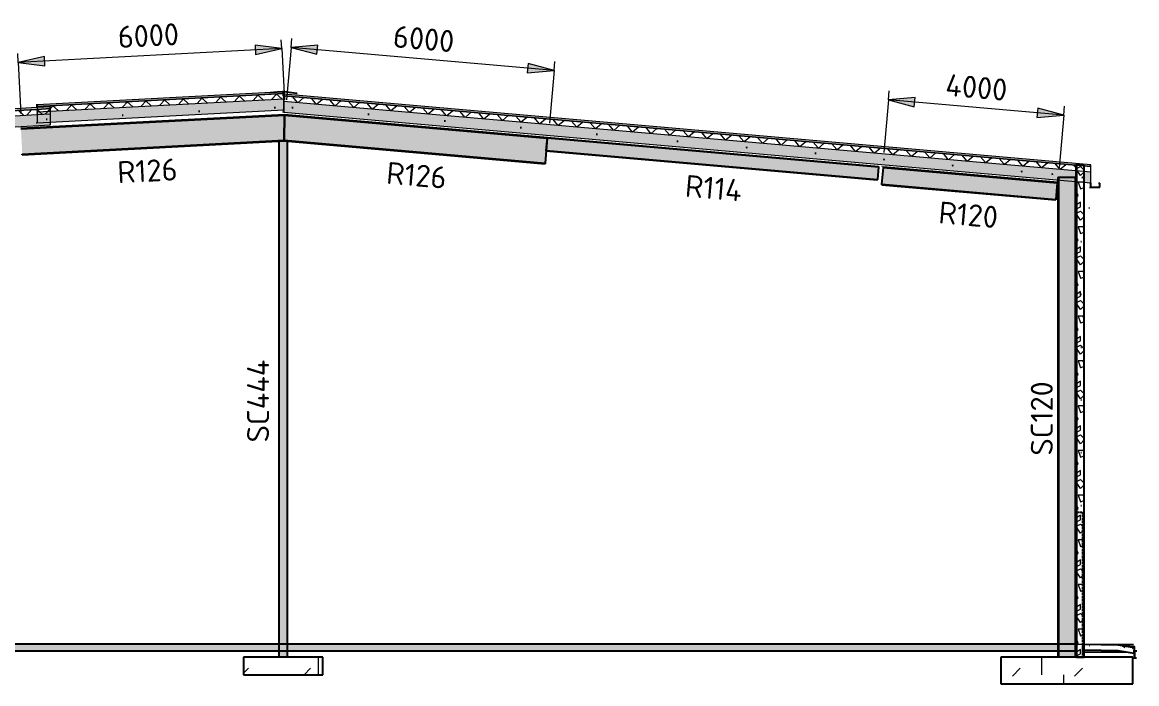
# Model space of a CAD drawing. Header units: millimetres. Extents: x 632 to 645312, y -3890 to 22200.
# Drawn here: x 462483 to 487819, y 4300 to 19330 of the extents above; entities that cross this region are included whole.
import ezdxf

# ---------------------------------------------------------------- set-up
doc = ezdxf.new("R2010")
doc.units = ezdxf.units.MM
for name, pattern in [('Dash', [7, 5, -2]), ('Hidden', [4, 3, -1]), ('Hidden Double', [7, 5, -2]), ('Hidden Half', [3, 2, -1])]:
    doc.linetypes.add(name, pattern=pattern)
for name, color, linetype, lineweight in [('A-010-D_DIM', 211, 'Continuous', 13), ('A-010-D_DIM-200', 211, 'Continuous', 13), ('A-010-M_LINE', 90, 'Continuous', 13), ('A-200-H_WALL', 111, 'Continuous', 13), ('A-200-M_WALL_EXT', 113, 'Continuous', 13), ('A-200-M_WALL_PAT', 111, 'Continuous', 13), ('A-200-MH_WALL', 110, 'Hidden', 13), ('A-230-H-FLOOR', 190, 'Continuous', 13), ('A-230-M_FLOOR', 192, 'Continuous', 13), ('A-230-MH_FLOOR', 190, 'Hidden Double', 13), ('A-270-M_ROOF', 132, 'Continuous', 13), ('S-160-M_FOUND', 171, 'Continuous', 13), ('S-160-MH_FOUND', 171, 'Hidden Half', 13), ('S-280-A_COLUMN', 171, 'Continuous', 18), ('S-280-A_STRUCT_FRAME', 2, 'Continuous', 18), ('S-280-M_COLUMN', 52, 'Continuous', 13), ('S-280-M_STRUCT_FRAME', 12, 'Continuous', 13), ('S-280-MH_COLUMN', 52, 'Hidden Half', 13), ('Z-230-A_LEVEL', 51, 'Continuous', 13)]:
    doc.layers.add(name, color=color, linetype=linetype, lineweight=lineweight)
doc.styles.add('ISOCPEUR_2', font='isocpeur.ttf', dxfattribs={"height": 500})
doc.dimstyles.new('2_5___Arrow___Transparent', dxfattribs={"dimscale": 304.8, "dimtxt": 497.990588, "dimasz": 1.968504, "dimexe": 0.656168, "dimexo": 1.049869, "dimgap": 0.164042, "dimtad": 1, "dimdec": 0, "dimzin": 0, "dimdsep": 46, "dimtxsty": 'ISOCPEUR_2', "dimsah": 1, "dimcen": 0.09, "dimadec": 0, "dimazin": 0, "dimtfac": 1, "dimtdec": 4, "dimtix": 1, "dimtmove": 0, "dimatfit": 3, "dimfxl": 1, "dimtvp": 1, "dimtolj": 1, "dimtzin": 0, "dimlwd": 18, "dimlwe": 18, "dimarcsym": 2})
pattern_1 = [(45, (462663.6, 0), (-1414.214, 0), [750, -3000]), (45, (463663.6, 1000), (-1414.214, 0), [750, -3000]), (45, (464663.6, -300), (-1414.214, 0), [250, -2000]), (90, (464663.6, 500), (-500, 500), [500, -2000]), (315, (464663.6, 1000), (0, 2828.43), [500, -3000]), (0, (463663.6, 1000), (2000, 2000), [300, -1000]), (0, (461163.6, 2000), (2000, 2000), [300, -2000])]
pattern_2 = [(50, (462663.6, 0), (728.737, -63.756), [76.2, -838.2]), (355, (462663.6, 0), (-140.972, 764.228), [60.96, -670.56]), (100.451, (462724.35, -5.3), (587.77, 700.467), [64.76, -712.36]), (46.184, (462663.6, 203.2), (1084.316, -168.17), [114.3, -1257.3]), (96.636, (462754, 189.2), (949.61, 989.71), [97.14, -1068.54]), (351.184, (462663.6, 203.2), (949.62, 989.7), [91.44, -1005.84]), (21, (462765.2, 152.4), (606.458, -409.06), [76.2, -838.2]), (326, (462765.2, 152.4), (247.208, 736.753), [60.96, -670.56]), (71.451, (462815.76, 118.3), (853.668, 327.685), [64.76, -712.36]), (37.5, (462663.62, 0), (12.3547, 338.22), [6.706, -655.726, 6.706, -674.014, -673.1]), (37.5, (462663.62, 0), (12.3547, 338.22), [-1343.152, 6.706, -666.394]), (7.5, (462663.62, 0), (267.279, 400.722), [6.706, -381.406, 6.706, -640.486, -256.54]), (7.5, (462663.62, 0), (267.279, 400.722), [-1035.304, 6.706, -249.834]), (327.5, (462437.05, 0), (542.3633, -22.9153), [6.706, -247.294, 6.706, -785.774, -1051.56]), (327.5, (462437.05, 0), (542.3633, -22.9153), [-1046.48, 6.706, -1044.854]), (317.5, (462335.45, 0), (592.517, 101.707), [6.706, -323.494, 6.706, -519.582, -746.76]), (317.5, (462335.45, 0), (592.517, 101.707), [-856.488, 6.706, -740.054])]

# ---------------------------------------------------------------- blocks, each defined once
blk = doc.blocks.new('Ridge Capping - Ridge Capping-1882401-S6_501-SECTION B2')
at = {"layer": 'A-270-M_ROOF', "lineweight": 5, "transparency": 33554432}
for points in [[(4421675, 17734), (4421683, 17738), (4421654, 17738), (4421647, 17735)], [(4421654, 17738), (4421683, 17738), (4421671, 17739)], [(4422289, 17713), (4422281, 17717), (4421983, 17754), (4421683, 17738), (4421675, 17734), (4421983, 17751)], [(4422260, 17713), (4422289, 17713), (4421983, 17751), (4421971, 17748)]]:
    blk.add_hatch(color=253, dxfattribs=at).paths.add_polyline_path(points)
at = {"layer": 'A-270-M_ROOF', "color": 53, "lineweight": 5}
for p, q in [((4421654, 17738), (4421683, 17738)), ((4421675, 17734), (4421983, 17751)), ((4421680, 17736), (4421675, 17734)), ((4421683, 17738), (4421680, 17736)), ((4421834, 17746), (4421683, 17738)), ((4421983, 17754), (4421834, 17746)), ((4421964, 17754), (4421954, 17754)), ((4421954, 17751), (4421983, 17751)), ((4421983, 17754), (4421964, 17754)), ((4422281, 17717), (4421983, 17754)), ((4421983, 17751), (4422289, 17713)), ((4421648, 17734), (4421675, 17734)), ((4422253, 17717), (4422257, 17717)), ((4422257, 17717), (4422281, 17717)), ((4422260, 17713), (4422286, 17713)), ((4422289, 17713), (4422281, 17717)), ((4422286, 17713), (4422289, 17713))]:
    blk.add_line(p, q, dxfattribs=at)
blk = doc.blocks.new('25021-APA-ZZ-ZZ-M3-AR-000001_V3_rvt-6-S6_501-SECTION B2')
at = {"layer": 'A-270-M_ROOF', "transparency": 33554432}
for color, points in [(9, [(4416381, 17417), (4421983, 17711), (4421983, 17751), (4416381, 17457)]), (9, [(4440334, 16052), (4440334, 16092), (4421983, 17697), (4421983, 17657), (4439990, 16082), (4439990, 16099), (4440165, 16084), (4440180, 16080), (4440180, 16065)]), (9, [(4396272, 16298), (4416681, 17367), (4416681, 17407), (4396272, 16338)]), (253, [(4440334, 15579), (4440538, 15579), (4440536, 15581), (4440336, 15581), (4440334, 15681)])]:
    blk.add_hatch(color=color, dxfattribs=at).paths.add_polyline_path(points)
at = {"layer": 'A-270-M_ROOF', "lineweight": 5}
h = blk.add_hatch(dxfattribs=at)
h.set_pattern_fill('FP_34', angle=225, style=0, pattern_type=2)
h.set_pattern_definition([(47.999, (4416219.6, -2e-06), (-222.94, 200.743), []), (137.999, (4416219.6, -2e-06), (-200.743, -222.94), [])])
h.paths.add_polyline_path([(4416381, 17297), (4421983, 17590), (4421983, 17711), (4416381, 17417)])
at = {"layer": 'A-270-M_ROOF', "lineweight": 5, "transparency": 33554432}
for color, points in [(254, [(4416381, 17047), (4421983, 17340), (4421983, 17590), (4416381, 17297), (4416381, 17221)]), (9, [(4421954, 17657), (4421983, 17657), (4421983, 17697), (4421954, 17697), (4421954, 17659)]), (254, [(4421954, 17285), (4421983, 17285), (4421983, 17657), (4421954, 17657), (4421954, 17306)]), (254, [(4396272, 15927), (4396342, 15931), (4396332, 16142), (4398672, 16265), (4398684, 16054), (4416681, 16997), (4416681, 17247), (4396272, 16178)]), (9, [(4416352, 17417), (4416381, 17417), (4416381, 17457), (4416352, 17457), (4416352, 17419)]), (254, [(4416352, 17047), (4416381, 17047), (4416381, 17417), (4416352, 17417), (4416352, 17068)]), (253, [(4440305, 15579), (4440334, 15579), (4440334, 15681), (4440305, 15681), (4440305, 15584)]), (253, [(4440507, 15581), (4440536, 15581), (4440536, 15671), (4440507, 15671), (4440507, 15585)])]:
    blk.add_hatch(color=color, dxfattribs=at).paths.add_polyline_path(points)
h = blk.add_hatch(color=9, dxfattribs=at)
h.paths.add_polyline_path([(4440305, 16052), (4440334, 16052), (4440180, 16065), (4440180, 16063)])
h.paths.add_polyline_path([(4439990, 16079), (4439990, 16082), (4421983, 17657), (4421954, 17657), (4439988, 16080)])
at = {"layer": 'A-270-M_ROOF', "lineweight": 5}
h = blk.add_hatch(dxfattribs=at)
h.set_pattern_fill('FP_32', angle=-135, style=0, pattern_type=2)
h.set_pattern_definition([(40.002, (4416219.6, -4e-06), (-192.8443, 229.8066), []), (130.002, (4416219.6, -4e-06), (-229.8066, -192.8443), [])])
h.paths.add_polyline_path([(4440334, 15931), (4440334, 16052), (4440180, 16065), (4440180, 15945)])
h.paths.add_polyline_path([(4439990, 15962), (4439990, 16082), (4421983, 17657), (4421983, 17536), (4439571, 15998)])
at = {"layer": 'A-270-M_ROOF', "lineweight": 5, "transparency": 33554432}
h = blk.add_hatch(color=254, dxfattribs=at)
h.paths.add_polyline_path([(4440334, 15681), (4440334, 15931), (4440180, 15945), (4440180, 15694)])
h.paths.add_polyline_path([(4439583, 15746), (4439583, 15805), (4439990, 15805), (4439990, 15962), (4421983, 17536), (4421983, 17285), (4439571, 15747)])
at = {"layer": 'A-270-M_ROOF', "lineweight": 5}
h = blk.add_hatch(dxfattribs=at)
h.set_pattern_fill('FP_34', angle=225, style=0, pattern_type=2)
h.set_pattern_definition([(47.999, (4416219.6, -6e-06), (-222.94, 200.743), []), (137.999, (4416219.6, -6e-06), (-200.743, -222.94), [])])
h.paths.add_polyline_path([(4396272, 16178), (4416681, 17247), (4416681, 17367), (4396272, 16298)])
at = {"layer": 'A-270-M_ROOF', "lineweight": 5, "transparency": 33554432}
h = blk.add_hatch(color=254, dxfattribs=at)
h.paths.add_polyline_path([(4440334, 15681), (4440180, 15694), (4440180, 15691), (4440305, 15681)])
h.paths.add_polyline_path([(4439583, 15744), (4439583, 15746), (4421983, 17285), (4421954, 17285), (4439571, 15745)])
at = {"layer": 'A-270-M_ROOF', "color": 53, "lineweight": 5}
for p, q in [((4421983, 17751), (4416381, 17457)), ((4421983, 17751), (4421954, 17751)), ((4421983, 17711), (4421983, 17751)), ((4421983, 17711), (4416381, 17417)), ((4416381, 17417), (4421983, 17711)), ((4416381, 17297), (4421983, 17590)), ((4421983, 17711), (4421954, 17711)), ((4421954, 17711), (4421983, 17711)), ((4421954, 17697), (4421983, 17697)), ((4421983, 17340), (4421983, 17711)), ((4440334, 16092), (4421983, 17697)), ((4421983, 17697), (4421983, 17657)), ((4421983, 17657), (4421983, 17285)), ((4440334, 16052), (4421983, 17657)), ((4421983, 17657), (4440334, 16052)), ((4421983, 17536), (4440334, 15931)), ((4396272, 16178), (4416381, 17231)), ((4416381, 17351), (4398399, 16409)), ((4398399, 16409), (4416381, 17351)), ((4416381, 17391), (4399732, 16519)), ((4416381, 17457), (4416352, 17457)), ((4416381, 17417), (4416352, 17417)), ((4416352, 17417), (4416381, 17417)), ((4416381, 17457), (4416381, 17417)), ((4416381, 17417), (4416381, 17047)), ((4416681, 17407), (4416381, 17391)), ((4416681, 17367), (4416381, 17351)), ((4416381, 17351), (4416681, 17367)), ((4416381, 17047), (4421983, 17340)), ((4416381, 17231), (4416681, 17247)), ((4416681, 17407), (4416652, 17407)), ((4416681, 17367), (4416652, 17367)), ((4416652, 17367), (4416681, 17367)), ((4416681, 17367), (4416681, 17407)), ((4416681, 16997), (4416681, 17367)), ((4421954, 17340), (4421983, 17340)), ((4421983, 17285), (4421954, 17285)), ((4421983, 17285), (4440334, 15681)), ((4396272, 15927), (4416681, 16997)), ((4416352, 17047), (4416381, 17047)), ((4416652, 16997), (4416681, 16997)), ((4440334, 16092), (4440305, 16092)), ((4440334, 16052), (4440334, 16092)), ((4440334, 15681), (4440334, 16052)), ((4440305, 15681), (4440322, 15681)), ((4440305, 15681), (4440322, 15681)), ((4440305, 15579), (4440322, 15579)), ((4440307, 15681), (4440334, 15681)), ((4440307, 15581), (4440333, 15581)), ((4440322, 15681), (4440334, 15681)), ((4440322, 15681), (4440334, 15681)), ((4440322, 15579), (4440334, 15579)), ((4440336, 15681), (4440334, 15681)), ((4440334, 15681), (4440334, 15579)), ((4440334, 15579), (4440538, 15579)), ((4440336, 15581), (4440336, 15681)), ((4440536, 15581), (4440336, 15581)), ((4440507, 15671), (4440536, 15671)), ((4440507, 15581), (4440536, 15581)), ((4440536, 15671), (4440509, 15671)), ((4440509, 15579), (4440538, 15579)), ((4440538, 15671), (4440536, 15671)), ((4440536, 15671), (4440536, 15581)), ((4440538, 15579), (4440538, 15671))]:
    blk.add_line(p, q, dxfattribs=at)
blk.add_blockref('Ridge Capping - Ridge Capping-1882401-S6_501-SECTION B2', (0, 0), dxfattribs=at)
blk = doc.blocks.new('NRP_Framing-Steel-Purlin Z - P915 - EZ250-19-4044862-S6_501-SECTION B2')
at = {"layer": 'S-280-M_STRUCT_FRAME', "color": 92, "lineweight": 25}
blk.add_line((4438747, 15941), (4438777, 15944), dxfattribs=at)
blk = doc.blocks.new('NRP_Framing-Steel-Purlin Z - P916 - EZ250-24-4044863-S6_501-SECTION B2')
at = {"layer": 'S-280-M_STRUCT_FRAME', "color": 1, "lineweight": 25}
blk.add_line((4438747, 15941), (4438777, 15944), dxfattribs=at)
blk = doc.blocks.new('NRP_Framing-Steel-Purlin Z - P915 - EZ250-19-4105806-S6_501-SECTION B2')
at = {"layer": 'S-280-M_STRUCT_FRAME', "color": 92, "lineweight": 25}
blk.add_line((4439444, 15880), (4439475, 15883), dxfattribs=at)
blk = doc.blocks.new('NRP_Framing-Steel-Purlin Z - P916 - EZ250-24-4104541-S6_501-SECTION B2')
at = {"layer": 'S-280-M_STRUCT_FRAME', "color": 1, "lineweight": 25}
blk.add_line((4439445, 15880), (4439474, 15883), dxfattribs=at)
blk = doc.blocks.new('NRP_Framing-Steel-Purlin Z - P915 - EZ250-19-4044895-S6_501-SECTION B2')
at = {"layer": 'S-280-M_STRUCT_FRAME', "color": 92, "lineweight": 25}
blk.add_line((4437180, 16079), (4437209, 16081), dxfattribs=at)
blk = doc.blocks.new('NRP_Framing-Steel-Purlin Z - P916 - EZ250-24-4044943-S6_501-SECTION B2')
at = {"layer": 'S-280-M_STRUCT_FRAME', "color": 1, "lineweight": 25}
blk.add_line((4437180, 16079), (4437209, 16081), dxfattribs=at)
blk = doc.blocks.new('NRP_Framing-Steel-Purlin Z - P915 - EZ250-19-4044893-S6_501-SECTION B2')
at = {"layer": 'S-280-M_STRUCT_FRAME', "color": 92, "lineweight": 25}
blk.add_line((4435620, 16215), (4435649, 16218), dxfattribs=at)
blk = doc.blocks.new('NRP_Framing-Steel-Purlin Z - P916 - EZ250-24-4044941-S6_501-SECTION B2')
at = {"layer": 'S-280-M_STRUCT_FRAME', "color": 1, "lineweight": 25}
blk.add_line((4435620, 16215), (4435649, 16218), dxfattribs=at)
blk = doc.blocks.new('NRP_Framing-Steel-Purlin Z - P915 - EZ250-19-4044891-S6_501-SECTION B2')
at = {"layer": 'S-280-M_STRUCT_FRAME', "color": 92, "lineweight": 25}
blk.add_line((4434060, 16352), (4434089, 16354), dxfattribs=at)
blk = doc.blocks.new('NRP_Framing-Steel-Purlin Z - P916 - EZ250-24-4044940-S6_501-SECTION B2')
at = {"layer": 'S-280-M_STRUCT_FRAME', "color": 1, "lineweight": 25}
blk.add_line((4434060, 16352), (4434089, 16354), dxfattribs=at)
blk = doc.blocks.new('NRP_Framing-Steel-Purlin Z - P915 - EZ250-19-4044889-S6_501-SECTION B2')
at = {"layer": 'S-280-M_STRUCT_FRAME', "color": 92, "lineweight": 25}
blk.add_line((4432499, 16488), (4432529, 16491), dxfattribs=at)
blk = doc.blocks.new('NRP_Framing-Steel-Purlin Z - P916 - EZ250-24-4044939-S6_501-SECTION B2')
at = {"layer": 'S-280-M_STRUCT_FRAME', "color": 1, "lineweight": 25}
blk.add_line((4432499, 16488), (4432529, 16491), dxfattribs=at)
blk = doc.blocks.new('NRP_Framing-Steel-Purlin Z - P915 - EZ250-19-4044887-S6_501-SECTION B2')
at = {"layer": 'S-280-M_STRUCT_FRAME', "color": 92, "lineweight": 25}
blk.add_line((4430919, 16626), (4430949, 16629), dxfattribs=at)
blk = doc.blocks.new('NRP_Framing-Steel-Purlin Z - P916 - EZ250-24-4044938-S6_501-SECTION B2')
at = {"layer": 'S-280-M_STRUCT_FRAME', "color": 1, "lineweight": 25}
blk.add_line((4430919, 16626), (4430949, 16629), dxfattribs=at)
blk = doc.blocks.new('NRP_Framing-Steel-Purlin Z - P914 - EZ250-15-4051325-S6_501-SECTION B2')
at = {"layer": 'S-280-M_STRUCT_FRAME', "color": 150, "lineweight": 25}
blk.add_line((4429088, 16787), (4429117, 16789), dxfattribs=at)
blk = doc.blocks.new('NRP_Framing-Steel-Purlin Z - P916 - EZ250-24-4051348-S6_501-SECTION B2')
at = {"layer": 'S-280-M_STRUCT_FRAME', "color": 1, "lineweight": 25}
blk.add_line((4429088, 16787), (4429117, 16789), dxfattribs=at)
blk = doc.blocks.new('NRP_Framing-Steel-Purlin Z - P914 - EZ250-15-4051326-S6_501-SECTION B2')
at = {"layer": 'S-280-M_STRUCT_FRAME', "color": 150, "lineweight": 25}
blk.add_line((4427358, 16938), (4427387, 16940), dxfattribs=at)
blk = doc.blocks.new('NRP_Framing-Steel-Purlin Z - P916 - EZ250-24-4051337-S6_501-SECTION B2')
at = {"layer": 'S-280-M_STRUCT_FRAME', "color": 1, "lineweight": 25}
blk.add_line((4427358, 16938), (4427387, 16940), dxfattribs=at)
blk = doc.blocks.new('NRP_Framing-Steel-Purlin Z - P914 - EZ250-15-4051327-S6_501-SECTION B2')
at = {"layer": 'S-280-M_STRUCT_FRAME', "color": 150, "lineweight": 25}
blk.add_line((4425628, 17089), (4425658, 17092), dxfattribs=at)
blk = doc.blocks.new('NRP_Framing-Steel-Purlin Z - P916 - EZ250-24-4051338-S6_501-SECTION B2')
at = {"layer": 'S-280-M_STRUCT_FRAME', "color": 1, "lineweight": 25}
blk.add_line((4425628, 17089), (4425658, 17092), dxfattribs=at)
blk = doc.blocks.new('NRP_Framing-Steel-Purlin Z - P914 - EZ250-15-4051328-S6_501-SECTION B2')
at = {"layer": 'S-280-M_STRUCT_FRAME', "color": 150, "lineweight": 25}
blk.add_line((4423898, 17241), (4423928, 17243), dxfattribs=at)
blk = doc.blocks.new('NRP_Framing-Steel-Purlin Z - P916 - EZ250-24-4051339-S6_501-SECTION B2')
at = {"layer": 'S-280-M_STRUCT_FRAME', "color": 1, "lineweight": 25}
blk.add_line((4423898, 17241), (4423928, 17243), dxfattribs=at)
blk = doc.blocks.new('NRP_Framing-Steel-Purlin Z - P914 - EZ250-15-4045171-S6_501-SECTION B2')
at = {"layer": 'S-280-M_STRUCT_FRAME', "color": 150, "lineweight": 25}
blk.add_line((4422169, 17392), (4422198, 17394), dxfattribs=at)
blk = doc.blocks.new('NRP_Framing-Steel-Purlin Z - P916 - EZ250-24-4045172-S6_501-SECTION B2')
at = {"layer": 'S-280-M_STRUCT_FRAME', "color": 1, "lineweight": 25}
blk.add_line((4422169, 17392), (4422198, 17394), dxfattribs=at)
blk = doc.blocks.new('NRP_Framing-Steel-Purlin Z - P916 - EZ250-24-4062106-S6_501-SECTION B2')
at = {"layer": 'S-280-M_STRUCT_FRAME', "color": 1, "lineweight": 25}
blk.add_line((4416608, 17117), (4416579, 17118), dxfattribs=at)
blk = doc.blocks.new('NRP_Framing-Steel-Purlin Z - P914 - EZ250-15-4052184-S6_501-SECTION B2')
at = {"layer": 'S-280-M_STRUCT_FRAME', "color": 150, "lineweight": 25}
blk.add_line((4416608, 17117), (4416579, 17118), dxfattribs=at)
blk = doc.blocks.new('NRP_Framing-Steel-Purlin Z - P916 - EZ250-24-4062107-S6_501-SECTION B2')
at = {"layer": 'S-280-M_STRUCT_FRAME', "color": 1, "lineweight": 25}
blk.add_line((4418336, 17208), (4418307, 17208), dxfattribs=at)
blk = doc.blocks.new('NRP_Framing-Steel-Purlin Z - P914 - EZ250-15-4052185-S6_501-SECTION B2')
at = {"layer": 'S-280-M_STRUCT_FRAME', "color": 150, "lineweight": 25}
blk.add_line((4418336, 17208), (4418307, 17208), dxfattribs=at)
blk = doc.blocks.new('NRP_Framing-Steel-Purlin Z - P916 - EZ250-24-4062108-S6_501-SECTION B2')
at = {"layer": 'S-280-M_STRUCT_FRAME', "color": 1, "lineweight": 25}
blk.add_line((4420074, 17299), (4420046, 17299), dxfattribs=at)
blk = doc.blocks.new('NRP_Framing-Steel-Purlin Z - P914 - EZ250-15-4052186-S6_501-SECTION B2')
at = {"layer": 'S-280-M_STRUCT_FRAME', "color": 150, "lineweight": 25}
blk.add_line((4420074, 17299), (4420046, 17299), dxfattribs=at)
blk = doc.blocks.new('NRP_Framing-Steel-Purlin Z - P916 - EZ250-24-4052267-S6_501-SECTION B2')
at = {"layer": 'S-280-M_STRUCT_FRAME', "color": 1, "lineweight": 25}
blk.add_line((4421793, 17389), (4421764, 17389), dxfattribs=at)
blk = doc.blocks.new('NRP_Framing-Steel-Purlin Z - P914 - EZ250-15-4052187-S6_501-SECTION B2')
at = {"layer": 'S-280-M_STRUCT_FRAME', "color": 150, "lineweight": 25}
blk.add_line((4421793, 17389), (4421764, 17389), dxfattribs=at)
blk = doc.blocks.new('NRP_Framing-Steel-Purlin C - G946 - EC250-24-4105925-S6_501-SECTION B2')
at = {"layer": 'S-280-M_STRUCT_FRAME', "color": 1, "lineweight": 25}
blk.add_line((4440288, 15115), (4440302, 15115), dxfattribs=at)
blk.add_line((4440288, 15115), (4440302, 15115), dxfattribs=at)
blk = doc.blocks.new('NRP_Column-Steel-SHS - SC444 - 200x200x6_0SHS-3921946-S6_501-SECTION B2')
at = {"layer": 'S-280-MH_COLUMN', "lineweight": 25}
for p, q in [((4421875, 16627), (4421875, 5200)), ((4422063, 16627), (4422063, 5200)), ((4422063, 16627), (4422063, 16627)), ((4421875, 5200), (4421875, 5050)), ((4422063, 5200), (4422063, 5050)), ((4421875, 5050), (4421875, 4900)), ((4422063, 5050), (4422063, 4900))]:
    blk.add_line(p, q, dxfattribs=at)
blk = doc.blocks.new('NRP_Foundation-Pad Footing Fibre _v2_ - PF4 -1800 x 1800 x 400d-3893011-S6_501-SECTION B2')
at = {"layer": 'S-160-M_FOUND'}
h = blk.add_hatch(dxfattribs=at)
h.set_pattern_fill('FP_36', color=256, style=0, pattern_type=2)
h.set_pattern_definition([(45, (4416219.6, 0), (-1414.21, 0), [750, -3000]), (45, (4417219.6, 1000), (-1414.21, 0), [750, -3000]), (45, (4418219.6, -300), (-1414.21, 0), [250, -2000]), (90, (4418219.6, 500), (-500, 500), [500, -2000]), (315, (4418219.6, 1000), (0, 2828.4), [500, -3000]), (0, (4417219.6, 1000), (2000, 2000), [300, -1000]), (0, (4414719.6, 2000), (2000, 2000), [300, -2000])])
h.paths.add_polyline_path([(4422869, 4900), (4421069, 4900), (4421069, 4500), (4422869, 4500)])
at = {"layer": 'S-160-M_FOUND', "lineweight": 25}
for p, q in [((4422869, 4900), (4421069, 4900)), ((4421069, 4900), (4421069, 4500)), ((4422869, 4500), (4422869, 4900)), ((4421069, 4500), (4422869, 4500))]:
    blk.add_line(p, q, dxfattribs=at)
blk = doc.blocks.new('NRP_Framing-Steel-Purlin C - P946 - EC250-24-4033922-S6_501-SECTION B2')
at = {"layer": 'S-280-M_STRUCT_FRAME', "color": 1, "linetype": 'Dash', "lineweight": 25}
blk.add_line((4440124, 15805), (4440153, 15808), dxfattribs=at)
blk.add_line((4440124, 15805), (4440153, 15808), dxfattribs=at)
blk = doc.blocks.new('NRP_Framing-Steel-Purlin Z - G915 - EZ250-19-4106396-S6_501-SECTION B2')
at = {"layer": 'S-280-M_STRUCT_FRAME', "color": 92, "linetype": 'Dash', "lineweight": 25}
blk.add_line((4440106.38572, 8350), (4440120.760056, 8350), dxfattribs=at)
blk = doc.blocks.new('DIMBLOCK21-S6_501-SECTION B2')
at = {"layer": 'A-010-D_DIM-200', "lineweight": 18}
for points in [[(482174, 17570), (482763, 17412), (482781, 17623)], [(486159, 17221), (485571, 17379), (485552, 17168)]]:
    blk.add_hatch(color=256, dxfattribs=at).paths.add_polyline_path(points)
for p, q in [((482174, 17570), (482192, 17769)), ((482174, 17570), (482070, 16373)), ((482781, 17623), (482174, 17570)), ((486159, 17221), (482174, 17570)), ((482174, 17570), (482763, 17412)), ((482763, 17412), (482781, 17623)), ((485571, 17379), (485552, 17168)), ((486159, 17221), (485571, 17379)), ((486159, 17221), (486177, 17420)), ((485552, 17168), (486159, 17221)), ((486159, 17221), (486055, 16025))]:
    blk.add_line(p, q, dxfattribs=at)
at = {"layer": 'A-010-D_DIM-200', "color": 0, "lineweight": 18, "insert": (483498, 18160), "char_height": 500, "width": 1758.29, "attachment_point": 1, "rotation": 355, "line_spacing_factor": 1.149209, "style": 'ISOCPEUR_2'}
blk.add_mtext('4000', dxfattribs=at)
blk = doc.blocks.new('DIMBLOCK23-S6_501-SECTION B2')
at = {"layer": 'A-010-D_DIM-200', "lineweight": 18}
for points in [[(468595, 18760), (469183, 18603), (469202, 18813)], [(474572, 18237), (473983, 18395), (473965, 18184)]]:
    blk.add_hatch(color=256, dxfattribs=at).paths.add_polyline_path(points)
for p, q in [((468595, 18760), (468490, 17564)), ((468595, 18760), (468612, 18960)), ((469202, 18813), (468595, 18760)), ((474572, 18237), (468595, 18760)), ((468595, 18760), (469183, 18603)), ((469183, 18603), (469202, 18813)), ((473983, 18395), (473965, 18184)), ((474572, 18237), (473983, 18395)), ((474572, 18237), (474589, 18437)), ((473965, 18184), (474572, 18237)), ((474572, 18237), (474467, 17041))]:
    blk.add_line(p, q, dxfattribs=at)
at = {"layer": 'A-010-D_DIM-200', "color": 0, "lineweight": 18, "insert": (470939, 19261), "char_height": 500, "width": 1700.83, "attachment_point": 1, "rotation": 355, "line_spacing_factor": 1.149209, "style": 'ISOCPEUR_2'}
blk.add_mtext('6000', dxfattribs=at)
blk = doc.blocks.new('DIMBLOCK24-S6_501-SECTION B2')
at = {"layer": 'A-010-D_DIM-200', "lineweight": 18}
for points in [[(468383, 18732), (467778, 18807), (467789, 18595)], [(462391, 18418), (462996, 18344), (462985, 18555)]]:
    blk.add_hatch(color=256, dxfattribs=at).paths.add_polyline_path(points)
for p, q in [((468383, 18732), (467778, 18807)), ((467778, 18807), (467789, 18595)), ((468383, 18732), (468372, 18932)), ((462391, 18418), (462381, 18618)), ((468383, 18732), (462391, 18418)), ((462985, 18555), (462391, 18418)), ((462996, 18344), (462985, 18555)), ((467789, 18595), (468383, 18732)), ((468383, 18732), (468444, 17565)), ((462391, 18418), (462996, 18344)), ((462391, 18418), (462452, 17251))]:
    blk.add_line(p, q, dxfattribs=at)
at = {"layer": 'A-010-D_DIM-200', "color": 0, "lineweight": 18, "insert": (464642, 19241), "char_height": 500, "width": 1700.83, "attachment_point": 1, "rotation": 2.9987, "line_spacing_factor": 1.149209, "style": 'ISOCPEUR_2'}
blk.add_mtext('6000', dxfattribs=at)

msp = doc.modelspace()

# ---------------------------------------------------------------- hatches: boundary and pattern name
at = {"layer": 'A-200-H_WALL', "lineweight": 5}
h = msp.add_hatch(color=256, dxfattribs=at)
h.paths.add_polyline_path([(486433.9, 4900), (486448.9, 4900), (486448.2, 5050), (486433.9, 5050), (486433.9, 5046.6)])
h.paths.add_polyline_path([(486447.5, 5200), (486448.9, 5200), (486448.9, 16094.9), (486433.9, 16098.8), (486433.9, 5200)])
at = {"layer": 'A-200-M_WALL_EXT', "lineweight": 5}
msp.add_hatch(color=256, dxfattribs=at).paths.add_polyline_path([(486433.9, 16098.8), (486448.9, 16094.9), (486623.9, 16079.6), (486608.8, 16083.5)])
at = {"layer": 'A-200-M_WALL_PAT'}
h = msp.add_hatch(dxfattribs=at)
h.set_pattern_fill('FP_35', color=250, angle=116.56505, style=0, pattern_type=2)
h.set_pattern_definition([(296.565, (462917.6, 152.4), (5e-05, 1016), [113.592, -2158.253]), (33.69, (462968.4, 50.8), (7e-05, 1016), [183.16, -3480.08]), (33.69, (463984.4, 50.8), (7e-05, 1016), [183.16, -3480.08]), (33.69, (465000.4, 50.8), (7e-05, 1016), [183.16, -3480.08]), (116.565, (463120.8, 152.4), (5e-05, 1016), [113.592, -2158.253]), (213.69, (463070, 254), (7e-05, 1016), [183.16, -3480.08]), (213.69, (464086, 254), (7e-05, 1016), [183.16, -3480.08]), (213.69, (465102, 254), (7e-05, 1016), [183.16, -3480.08]), (26.565, (463324, 152.4), (5e-05, 1016), [227.185, -2044.66]), (26.565, (464340, 152.4), (5e-05, 1016), [227.185, -2044.66]), (270, (463527.2, 254), (1016, 0.0009), [101.6, -914.4]), (225, (463527.2, 152.4), (-0.002, 1016), [143.684, -1293.157]), (135, (463425.6, 50.8), (-0.0009, 1016), [143.684, -1293.157]), (288.435, (463120.82, 457.2), (-0.002, 1015.9997), [160.644, -3052.23]), (18.435, (463171.6, 304.8), (-0.002, 1016), [160.64, -3052.23]), (18.435, (464187.6, 304.8), (-0.002, 1016), [160.64, -3052.23]), (18.435, (465203.6, 304.8), (-0.002, 1016), [160.64, -3052.23]), (135, (463324, 355.6), (-0.0009, 1016), [143.684, -1293.157]), (180, (463222.4, 457.2), (0.0009, -1016), [101.6, -914.4]), (251.565, (462866.82, 711.2), (0.0004, 1015.9997), [160.644, -3052.23]), (315, (462816, 558.8), (-0.0009, 1016), [143.684, -1293.157]), (71.565, (462917.62, 457.2), (0.0004, 1015.9997), [160.644, -3052.23]), (135, (462968.4, 609.6), (-0.0009, 1016), [143.684, -1293.157]), (225, (463273.2, 711.2), (-0.002, 1016), [143.684, -1293.157]), (123.69, (463171.6, 609.6), (7e-05, 1016), [183.16, -3480.08]), (123.69, (464187.6, 609.6), (7e-05, 1016), [183.16, -3480.08]), (26.565, (463070, 762), (5e-05, 1016), [113.59, -2158.25]), (26.565, (464086, 762), (5e-05, 1016), [113.59, -2158.25]), (315, (463171.6, 812.8), (-0.0009, 1016), [143.684, -1293.157]), (213.69, (463628.8, 965.2), (7e-05, 1016), [183.16, -3480.08]), (213.69, (464644.8, 965.2), (7e-05, 1016), [183.16, -3480.08]), (213.69, (465660.8, 965.2), (7e-05, 1016), [183.16, -3480.08]), (296.565, (463476.4, 863.6), (5e-05, 1016), [113.592, -2158.253]), (45, (463527.2, 762), (-0.0009, 1016), [143.684, -1293.157]), (90, (463628.8, 863.6), (-1016, -0.0009), [101.6, -914.4]), (213.69, (463171.6, 1016), (7e-05, 1016), [183.16, -3480.08]), (213.69, (464187.6, 1016), (7e-05, 1016), [183.16, -3480.08]), (213.69, (465203.6, 1016), (7e-05, 1016), [183.16, -3480.08]), (315, (463019.2, 914.4), (-0.0009, 1016), [71.842, -1365]), (26.565, (463070, 863.6), (5e-05, 1016), [113.59, -2158.25]), (26.565, (464086, 863.6), (5e-05, 1016), [113.59, -2158.25]), (90, (463171.6, 914.4), (-1016, -0.0009), [101.6, -914.4]), (333.435, (462765.2, 965.2), (-0.002, 1016), [113.59, -2158.25]), (333.435, (463781.2, 965.2), (-0.002, 1016), [113.59, -2158.25]), (243.435, (462866.8, 914.4), (-0.002, 1016), [113.592, -2158.253]), (161.565, (462816, 812.8), (0.0004, 1016), [160.64, -3052.23]), (161.565, (463832, 812.8), (0.0004, 1016), [160.64, -3052.23]), (161.565, (464848, 812.8), (0.0004, 1016), [160.64, -3052.23]), (45, (462663.6, 863.6), (-0.0009, 1016), [143.684, -1293.157]), (26.565, (462714.4, -5e-05), (5e-05, 1016), [113.59, -2158.25]), (26.565, (463730.4, -0.0001), (5e-05, 1016), [113.59, -2158.25]), (116.565, (462816, 50.8), (5e-05, 1016), [113.592, -2158.253]), (206.565, (462765.2, 152.4), (5e-05, 1016), [113.59, -2158.25]), (206.565, (463781.2, 152.4), (5e-05, 1016), [113.59, -2158.25]), (296.565, (462663.6, 101.6), (5e-05, 1016), [113.592, -2158.253]), (14.036, (463425.6, 457.2), (0.003, 1016), [209.45, -3979.62]), (14.036, (464441.6, 457.2), (0.003, 1016), [209.45, -3979.62]), (14.036, (465457.6, 457.2), (0.003, 1016), [209.45, -3979.62]), (14.036, (466473.6, 457.2), (0.003, 1016), [209.45, -3979.62]), (135, (463628.8, 508), (-0.0009, 1016), [143.684, -1293.157]), (198.435, (463527.2, 609.6), (-0.002, 1016), [160.64, -3052.23]), (198.435, (464543.2, 609.6), (-0.002, 1016), [160.64, -3052.23]), (198.435, (465559.2, 609.6), (-0.002, 1016), [160.64, -3052.23]), (296.565, (463374.8, 558.8), (5e-05, 1016), [113.592, -2158.253]), (333.435, (462714.4, 304.8), (-0.002, 1016), [113.59, -2158.25]), (333.435, (463730.4, 304.8), (-0.002, 1016), [113.59, -2158.25]), (45, (462816, 254), (-0.0009, 1016), [71.842, -1365]), (116.565, (462866.8, 304.8), (5e-05, 1016), [113.592, -2158.253]), (225, (462816, 406.4), (-0.002, 1016), [143.684, -1293.157])])
h.paths.add_polyline_path([(486448.9, 4900), (486623.9, 4900), (486623.9, 16079.6), (486448.9, 16094.9), (486448.9, 5046.6)])
at = {"layer": 'A-230-H-FLOOR'}
h = msp.add_hatch(dxfattribs=at)
h.set_pattern_fill('FP_36', color=256, style=0, pattern_type=2)
h.set_pattern_definition(pattern_1)
h.paths.add_polyline_path([(485579.9, 5050), (486448.9, 5050), (486448.9, 5200), (419986.1, 5200), (419986.1, 5050), (483340.6, 5050)])
h = msp.add_hatch(dxfattribs=at)
h.set_pattern_fill('FP_37', color=256, style=0, pattern_type=2)
h.set_pattern_definition(pattern_2)
h.paths.add_polyline_path([(487762.1, 4996), (487762.6, 5028.4), (487770.8, 5020), (487770.8, 5140), (487762.6, 5148.4), (487762.1, 5116), (487400.3, 5176.3), (486623.9, 5187.5), (486623.9, 5067.5), (487400.3, 5056.3), (487618.1, 5020)])
at = {"layer": 'A-230-H-FLOOR', "lineweight": 5}
for points in [[(486623.9, 5020.1), (487566, 5028.7), (487400.3, 5056.3), (486623.9, 5067.5), (486623.9, 5046.6)], [(487762.1, 5116), (487755.1, 5149), (487400.3, 5176.3), (487755.1, 5117.2)], [(487762.1, 5116), (487762.1, 5148.7), (487755.2, 5148.4), (487757, 5140)], [(487762.3, 5020), (487770.8, 5020), (487762.3, 5028.4), (487762.3, 5022)], [(487819.2, 4889.2), (487819.2, 4889.5), (487770.8, 4889.7)]]:
    msp.add_hatch(color=256, dxfattribs=at).paths.add_polyline_path(points)
at = {"layer": 'A-230-H-FLOOR'}
h = msp.add_hatch(dxfattribs=at)
h.set_pattern_fill('FP_37', color=256, style=0, pattern_type=2)
h.set_pattern_definition(pattern_2)
h.paths.add_polyline_path([(487819.2, 4889.5), (487819.2, 5039.5), (487770.8, 5040), (487770.8, 4890)])
at = {"layer": 'A-230-M_FLOOR', "lineweight": 5}
msp.add_hatch(color=256, dxfattribs=at).paths.add_polyline_path([(487741.2, 4890), (487770.8, 4890), (487770.8, 5020), (487762.3, 5020), (487762.1, 4996), (487741.2, 4999.5), (487741.2, 4967.7)])
at = {"layer": 'S-160-M_FOUND'}
h = msp.add_hatch(dxfattribs=at)
h.set_pattern_fill('FP_36', color=256, style=0, pattern_type=2)
h.set_pattern_definition(pattern_1)
h.paths.add_polyline_path([(485579.9, 4300), (487730.7, 4300), (487730.7, 4900), (484730.7, 4900), (484730.7, 4300)])
at = {"layer": 'S-280-M_COLUMN', "lineweight": 5}
h = msp.add_hatch(color=256, dxfattribs=at)
h.paths.add_polyline_path([(468317.4, 4900), (468327.7, 4900), (468327.7, 5050), (468312.7, 5050), (468314.7, 4900)])
h.paths.add_polyline_path([(468317.3, 5200), (468327.7, 5200), (468327.7, 16627), (468312.7, 16626.6), (468314.7, 5200)])
h = msp.add_hatch(color=256, dxfattribs=at)
h.paths.add_polyline_path([(468497.7, 4900), (468497.7, 5050), (468327.7, 5050), (468327.7, 4900)])
h.paths.add_polyline_path([(468327.7, 5200), (468497.7, 5200), (468497.7, 16627), (468327.7, 16627), (468327.7, 6897.3)])
h = msp.add_hatch(color=256, dxfattribs=at)
h.paths.add_polyline_path([(468511.6, 4900), (468512.7, 4900), (468510.7, 5050), (468497.7, 5050), (468497.7, 4900), (468511.5, 4900)])
h.paths.add_polyline_path([(468511.5, 5200), (468512.7, 5200), (468510.7, 16626.2), (468497.7, 16627), (468498, 5200), (468510.7, 5200)])
h = msp.add_hatch(color=256, dxfattribs=at)
h.paths.add_polyline_path([(486040.3, 4900), (486040.3, 5050), (486027.5, 5050), (486027.5, 4900)])
h.paths.add_polyline_path([(486040.3, 5200), (486040.3, 15805.2), (486027.5, 15805.2), (486027.5, 5200)])
h = msp.add_hatch(color=256, dxfattribs=at)
h.paths.add_polyline_path([(486046, 4900), (486051.7, 4900), (486051.6, 5050), (486040.3, 5050), (486041.9, 4900)])
h.paths.add_polyline_path([(486040.3, 5200), (486051.7, 5200), (486051.7, 15805.2), (486040.3, 15805.2), (486040.3, 6897.3)])
h = msp.add_hatch(color=256, dxfattribs=at)
h.paths.add_polyline_path([(486409.7, 4900), (486409.7, 5050), (486051.7, 5050), (486051.7, 4900)])
h.paths.add_polyline_path([(486409.7, 5200), (486409.7, 15805.2), (486051.7, 15805.2), (486051.7, 5200)])
h = msp.add_hatch(color=256, dxfattribs=at)
h.paths.add_polyline_path([(486415.4, 4900), (486421.1, 4900), (486419.5, 5050), (486409.7, 5050), (486409.7, 4900)])
h.paths.add_polyline_path([(486419.6, 5200), (486421.1, 5200), (486419.6, 15805.2), (486409.7, 15805.2), (486409.7, 5200), (486419.5, 5200)])
h = msp.add_hatch(color=256, dxfattribs=at)
h.paths.add_polyline_path([(486433.9, 4900), (486433.9, 5050), (486421.1, 5050), (486421.1, 4900)])
h.paths.add_polyline_path([(486433.9, 5200), (486433.9, 15805.2), (486421.1, 15805.2), (486421.1, 5200)])
at = {"layer": 'S-280-M_STRUCT_FRAME', "lineweight": 5}
for points in [[(462453.4, 16907.6), (468444.3, 17221.5), (468444.6, 17236.3), (462452.7, 16922.4)], [(474419.8, 16697.8), (474421.1, 16712.6), (468444.6, 17236.3), (468444.3, 17221.5), (469904.9, 17093.5)], [(462483.4, 16336), (468434.3, 16647.8), (468444.3, 17221.5), (462453.4, 16907.6), (462473.5, 16524.8)], [(474369.8, 16127.6), (474419.8, 16697.8), (468444.3, 17221.5), (468434.3, 16647.8), (469904.9, 16518.9)], [(462484.2, 16321.2), (468434, 16632.9), (468434.3, 16647.8), (462483.4, 16336)], [(474368.5, 16112.9), (474369.8, 16127.6), (468434.3, 16647.8), (468434, 16632.9), (469904.9, 16504)], [(481923.1, 15760.2), (481947.9, 16042.7), (474420.7, 16702.3), (474396, 16419.8), (478862, 16028.4)], [(481947.9, 16042.7), (481948.8, 16052.9), (474421.6, 16712.5), (474421.1, 16702.3), (478862, 16313.1)], [(481922.3, 15750), (481923.1, 15760.2), (474396, 16419.8), (474395.1, 16409.7), (478862, 16018.2)], [(485980.5, 15304.4), (486013.7, 15683.8), (482060.9, 16030.2), (482027.6, 15650.8), (482060.9, 15647.9)], [(486013.7, 15683.8), (486014.8, 15696.5), (482062, 16042.9), (482060.9, 16030.2)], [(485979.3, 15291.7), (485980.5, 15304.4), (482027.6, 15650.8), (482026.5, 15638.1)]]:
    msp.add_hatch(color=256, dxfattribs=at).paths.add_polyline_path(points)

# ---------------------------------------------------------------- linework, layer by layer
at = {"layer": 'A-010-M_LINE', "lineweight": 25}
for p, q in [((468461.3, 17235.3), (468460.8, 17245.2)), ((468461.3, 17235.3), (468462.2, 17245.3)), ((474438.5, 16712.4), (474439.3, 16722.3)), ((482041, 16044.6), (482041.9, 16054.6)), ((486025.8, 15696), (486026.7, 15706))]:
    msp.add_line(p, q, dxfattribs=at)
at = {"layer": 'A-200-M_WALL_EXT', "lineweight": 25}
for p, q in [((486433.9, 16098.8), (486608.8, 16083.5)), ((486448.9, 16094.9), (486433.9, 16098.8)), ((486433.9, 16098.8), (486433.9, 15805.2)), ((486623.9, 16079.6), (486448.9, 16094.9)), ((486448.9, 16094.9), (486448.9, 4900)), ((486608.8, 16083.5), (486623.9, 16079.6)), ((486623.9, 4900), (486623.9, 16079.6)), ((486448.9, 4900), (486623.9, 4900))]:
    msp.add_line(p, q, dxfattribs=at)
at = {"layer": 'A-200-MH_WALL', "lineweight": 25}
for p, q in [((486419, 8200), (486583.9, 8200)), ((486583.9, 8200), (486583.9, 4900))]:
    msp.add_line(p, q, dxfattribs=at)
at = {"layer": 'A-230-M_FLOOR', "lineweight": 25}
for p, q in [((486448.9, 5200), (419986.1, 5200)), ((487400.3, 5176.3), (486623.9, 5187.5)), ((486623.9, 5067.5), (487400.3, 5056.3)), ((487762.1, 5116), (487400.3, 5176.3)), ((487755.1, 5149), (487400.3, 5176.3)), ((487762.1, 5116), (487755.1, 5149)), ((487755.1, 5149), (487762.3, 5148.7)), ((487762.3, 5148.7), (487762.1, 5116)), ((487762.6, 5148.4), (487762.3, 5148.7)), ((487770.8, 5140), (487762.6, 5148.4)), ((487770.8, 5020), (487770.8, 5140)), ((419986.1, 5050), (486448.9, 5050)), ((486623.9, 5020.1), (487572.6, 5027.5)), ((487400.3, 5056.3), (487762.1, 4996)), ((487762.1, 4996), (487762.3, 5028.7)), ((487770.8, 5020), (487762.3, 5020)), ((487765.2, 5025.8), (487770.8, 5020)), ((487819.2, 5039.5), (487770.8, 5040)), ((487770.8, 5040), (487770.8, 4890))]:
    msp.add_line(p, q, dxfattribs=at)
at = {"layer": 'A-230-MH_FLOOR', "lineweight": 25}
for p, q in [((486608.8, 5140), (486569.1, 5140)), ((486583.9, 5140), (486583.9, 5020)), ((486623.9, 5187.5), (486608.8, 5140)), ((486608.8, 5140), (486608.8, 5020)), ((486608.8, 5020), (486623.9, 5067.5)), ((487762.6, 5148.4), (487762.3, 5148.7)), ((486569.1, 5020), (486626.5, 5020)), ((486612.6, 5020), (486623.9, 5020.1)), ((487770.8, 5040), (487741.2, 5040)), ((487741.2, 4890), (487770.8, 4890)), ((487762.6, 5028.4), (487765.1, 5025.8)), ((487770.8, 4890), (487819.2, 4889.5))]:
    msp.add_line(p, q, dxfattribs=at)
at = {"layer": 'S-160-M_FOUND', "lineweight": 25}
for p, q in [((487730.7, 4900), (484730.7, 4900)), ((484730.7, 4900), (484730.7, 4300)), ((487730.7, 4300), (487730.7, 4900)), ((484730.7, 4300), (487730.7, 4300))]:
    msp.add_line(p, q, dxfattribs=at)
at = {"layer": 'S-280-M_COLUMN', "lineweight": 25}
for p, q in [((468312.7, 16626.6), (468312.7, 5200)), ((468321.4, 16627), (468327.7, 16627)), ((468497.7, 16627), (468327.7, 16627)), ((468497.7, 16627), (468501.4, 16627)), ((468512.7, 5200), (468512.7, 16626)), ((486027.5, 15805.2), (486027.5, 5200)), ((486040.3, 15805.2), (486027.5, 15805.2)), ((486040.3, 15805.2), (486040.3, 5200)), ((486051.7, 15805.2), (486040.3, 15805.2)), ((486409.7, 15805.2), (486051.7, 15805.2)), ((486421.1, 15805.2), (486409.7, 15805.2)), ((486421.1, 15805.2), (486421.1, 5200)), ((486433.9, 15805.2), (486421.1, 15805.2)), ((486433.9, 15805.2), (486433.9, 5200)), ((468312.7, 5050), (468312.7, 4900)), ((468512.7, 4900), (468512.7, 5050)), ((486027.5, 5050), (486027.5, 4900)), ((486040.3, 5050), (486040.3, 4900)), ((486421.1, 5050), (486421.1, 4900)), ((486433.9, 5050), (486433.9, 4900))]:
    msp.add_line(p, q, dxfattribs=at)
at = {"layer": 'S-280-M_STRUCT_FRAME', "lineweight": 25}
for p, q in [((462452.7, 16922.4), (468444.6, 17236.3)), ((468444.6, 17236.3), (468444.3, 17221.5)), ((468444.3, 17221.5), (468444.6, 17236.3)), ((468444.6, 17236.3), (474421.1, 16712.6)), ((462453.4, 16907.6), (468444.3, 17221.5)), ((468444.3, 17221.5), (468434.3, 16647.8)), ((468434.3, 16647.8), (468444.3, 17221.5)), ((468444.3, 17221.5), (474419.8, 16697.8)), ((462483.4, 16336), (468434.3, 16647.8)), ((462484.2, 16321.2), (468434, 16632.9)), ((468434.3, 16647.8), (468434, 16632.9)), ((468434, 16632.9), (468434.3, 16647.8)), ((468434, 16632.9), (474368.5, 16112.9)), ((468434.3, 16647.8), (474369.8, 16127.6)), ((474419.8, 16697.8), (474369.8, 16127.6)), ((474396, 16419.8), (474420.7, 16702.3)), ((474421.1, 16712.6), (474419.8, 16697.8)), ((474420.7, 16702.3), (474421.6, 16712.5)), ((474420.7, 16702.3), (481947.9, 16042.7)), ((474421.6, 16712.5), (481948.8, 16052.9)), ((462484.2, 16321.2), (462483.4, 16336)), ((474395.1, 16409.7), (474396, 16419.8)), ((474395.1, 16409.7), (481922.3, 15750)), ((474396, 16419.8), (481923.1, 15760.2)), ((474369.8, 16127.6), (474368.5, 16112.9)), ((481947.9, 16042.7), (481923.1, 15760.2)), ((481948.8, 16052.9), (481947.9, 16042.7)), ((482027.6, 15650.8), (482060.9, 16030.2)), ((482060.9, 16030.2), (482062, 16042.9)), ((482060.9, 16030.2), (486013.7, 15683.8)), ((482062, 16042.9), (486014.8, 15696.5)), ((481923.1, 15760.2), (481922.3, 15750)), ((482026.5, 15638.1), (482027.6, 15650.8)), ((482026.5, 15638.1), (485979.3, 15291.7)), ((482027.6, 15650.8), (485980.5, 15304.4)), ((486013.7, 15683.8), (485980.5, 15304.4)), ((486014.8, 15696.5), (486013.7, 15683.8)), ((485980.5, 15304.4), (485979.3, 15291.7))]:
    msp.add_line(p, q, dxfattribs=at)
at = {"layer": 'S-280-MH_COLUMN', "lineweight": 25}
for p, q in [((468312.7, 16627), (468312.7, 16626.6)), ((468312.7, 16627), (468319.5, 16627)), ((468502.6, 16627), (468512.7, 16627)), ((468512.7, 16626.1), (468512.7, 16627)), ((468312.7, 5200), (468312.7, 5050)), ((468512.7, 5050), (468512.7, 5200)), ((486027.5, 5200), (486027.5, 5050)), ((486040.3, 5200), (486040.3, 5050)), ((486421.1, 5200), (486421.1, 5050)), ((486433.9, 5200), (486433.9, 5050))]:
    msp.add_line(p, q, dxfattribs=at)
at = {"layer": 'Z-230-A_LEVEL'}
msp.add_line((411043.9, 5200), (487744.2, 5200), dxfattribs=at)

# ---------------------------------------------------------------- block references
at = {"color": 10, "lineweight": 5}
msp.add_blockref('25021-APA-ZZ-ZZ-M3-AR-000001_V3_rvt-6-S6_501-SECTION B2', (-3953556, 0), dxfattribs=at)
at = {"layer": 'S-160-MH_FOUND', "lineweight": 25}
msp.add_blockref('NRP_Foundation-Pad Footing Fibre _v2_ - PF4 -1800 x 1800 x 400d-3893011-S6_501-SECTION B2', (-3953556, 0), dxfattribs=at)
at = {"layer": 'S-280-M_STRUCT_FRAME', "color": 1, "lineweight": 25}
for name in ['NRP_Framing-Steel-Purlin Z - P916 - EZ250-24-4062108-S6_501-SECTION B2', 'NRP_Framing-Steel-Purlin Z - P916 - EZ250-24-4052267-S6_501-SECTION B2', 'NRP_Framing-Steel-Purlin Z - P916 - EZ250-24-4045172-S6_501-SECTION B2', 'NRP_Framing-Steel-Purlin Z - P916 - EZ250-24-4051339-S6_501-SECTION B2', 'NRP_Framing-Steel-Purlin Z - P916 - EZ250-24-4062106-S6_501-SECTION B2', 'NRP_Framing-Steel-Purlin Z - P916 - EZ250-24-4062107-S6_501-SECTION B2', 'NRP_Framing-Steel-Purlin Z - P916 - EZ250-24-4051338-S6_501-SECTION B2', 'NRP_Framing-Steel-Purlin Z - P916 - EZ250-24-4051337-S6_501-SECTION B2', 'NRP_Framing-Steel-Purlin Z - P916 - EZ250-24-4051348-S6_501-SECTION B2', 'NRP_Framing-Steel-Purlin Z - P916 - EZ250-24-4044938-S6_501-SECTION B2', 'NRP_Framing-Steel-Purlin Z - P916 - EZ250-24-4044939-S6_501-SECTION B2', 'NRP_Framing-Steel-Purlin Z - P916 - EZ250-24-4044940-S6_501-SECTION B2', 'NRP_Framing-Steel-Purlin Z - P916 - EZ250-24-4044941-S6_501-SECTION B2', 'NRP_Framing-Steel-Purlin Z - P916 - EZ250-24-4044943-S6_501-SECTION B2', 'NRP_Framing-Steel-Purlin Z - P916 - EZ250-24-4044863-S6_501-SECTION B2', 'NRP_Framing-Steel-Purlin Z - P916 - EZ250-24-4104541-S6_501-SECTION B2', 'NRP_Framing-Steel-Purlin C - G946 - EC250-24-4105925-S6_501-SECTION B2']:
    msp.add_blockref(name, (-3953556, 0), dxfattribs=at)
at = {"layer": 'S-280-M_STRUCT_FRAME', "color": 150, "lineweight": 25}
for name in ['NRP_Framing-Steel-Purlin Z - P914 - EZ250-15-4052186-S6_501-SECTION B2', 'NRP_Framing-Steel-Purlin Z - P914 - EZ250-15-4052187-S6_501-SECTION B2', 'NRP_Framing-Steel-Purlin Z - P914 - EZ250-15-4045171-S6_501-SECTION B2', 'NRP_Framing-Steel-Purlin Z - P914 - EZ250-15-4051328-S6_501-SECTION B2', 'NRP_Framing-Steel-Purlin Z - P914 - EZ250-15-4052184-S6_501-SECTION B2', 'NRP_Framing-Steel-Purlin Z - P914 - EZ250-15-4052185-S6_501-SECTION B2', 'NRP_Framing-Steel-Purlin Z - P914 - EZ250-15-4051327-S6_501-SECTION B2', 'NRP_Framing-Steel-Purlin Z - P914 - EZ250-15-4051326-S6_501-SECTION B2', 'NRP_Framing-Steel-Purlin Z - P914 - EZ250-15-4051325-S6_501-SECTION B2']:
    msp.add_blockref(name, (-3953556, 0), dxfattribs=at)
at = {"layer": 'S-280-M_STRUCT_FRAME', "color": 92, "lineweight": 25}
for name, p in [('NRP_Framing-Steel-Purlin Z - P915 - EZ250-19-4044887-S6_501-SECTION B2', (-3953556, 0)), ('NRP_Framing-Steel-Purlin Z - P915 - EZ250-19-4044889-S6_501-SECTION B2', (-3953556, 0)), ('NRP_Framing-Steel-Purlin Z - P915 - EZ250-19-4044891-S6_501-SECTION B2', (-3953556, 0)), ('NRP_Framing-Steel-Purlin Z - P915 - EZ250-19-4044893-S6_501-SECTION B2', (-3953556, 0)), ('NRP_Framing-Steel-Purlin Z - P915 - EZ250-19-4044895-S6_501-SECTION B2', (-3953556, 0)), ('NRP_Framing-Steel-Purlin Z - P915 - EZ250-19-4044862-S6_501-SECTION B2', (-3953556, 0)), ('NRP_Framing-Steel-Purlin Z - P915 - EZ250-19-4105806-S6_501-SECTION B2', (-3953556, 0)), ('NRP_Framing-Steel-Purlin Z - G915 - EZ250-19-4106396-S6_501-SECTION B2', (-3953556, 6000)), ('NRP_Framing-Steel-Purlin Z - G915 - EZ250-19-4106396-S6_501-SECTION B2', (-3953556, 4800)), ('NRP_Framing-Steel-Purlin Z - G915 - EZ250-19-4106396-S6_501-SECTION B2', (-3953556, 3600)), ('NRP_Framing-Steel-Purlin Z - G915 - EZ250-19-4106396-S6_501-SECTION B2', (-3953556, 2400)), ('NRP_Framing-Steel-Purlin Z - G915 - EZ250-19-4106396-S6_501-SECTION B2', (-3953556, 1200)), ('NRP_Framing-Steel-Purlin Z - G915 - EZ250-19-4106396-S6_501-SECTION B2', (-3953556, 0))]:
    msp.add_blockref(name, p, dxfattribs=at)
at = {"layer": 'S-280-M_STRUCT_FRAME', "color": 1, "linetype": 'Dash', "lineweight": 25}
msp.add_blockref('NRP_Framing-Steel-Purlin C - P946 - EC250-24-4033922-S6_501-SECTION B2', (-3953556, 0), dxfattribs=at)
at = {"layer": 'S-280-MH_COLUMN', "lineweight": 25}
msp.add_blockref('NRP_Column-Steel-SHS - SC444 - 200x200x6_0SHS-3921946-S6_501-SECTION B2', (-3953556, 0), dxfattribs=at)

# ---------------------------------------------------------------- texts
at = {"layer": 'S-280-A_COLUMN', "lineweight": 13, "char_height": 500, "attachment_point": 1, "rotation": 90, "style": 'ISOCPEUR_2'}
for s, insert, width in [('SC444', (467593.2, 9781.6), 2356.961), ('SC120', (485411.2, 9482.7), 2084.387)]:
    msp.add_mtext(s, dxfattribs=dict(at, insert=insert, width=width))
at = {"layer": 'S-280-A_STRUCT_FRAME', "lineweight": 13, "char_height": 500, "attachment_point": 1, "style": 'ISOCPEUR_2'}
for s, insert, width, rotation in [('R126', (464631.2, 16169.3), 1651.476, 2.99872), ('R126', (470788.2, 16161.5), 1651.476, 354.99157), ('R114', (477579.1, 15866.4), 1571.307, 354.99157), ('R120', (483343, 15262.2), 1651.476, 354.99157)]:
    msp.add_mtext(s, dxfattribs=dict(at, insert=insert, width=width, rotation=rotation))

# ---------------------------------------------------------------- dimensions: what is measured, and where the dimension line sits
at = {"layer": 'A-010-D_DIM', "lineweight": 18}
for base, p1, p2, angle, override, picture, middle in [((462391.1, 18418.4), (468460.8, 17245.2), (462469, 16931.3), 2.99872, {"dimpost": '<>', "dimfxl": 6000}, 'DIMBLOCK24-S6_501-SECTION B2', (465371.3, 18874.9)), ((468594.7, 18760.3), (474439.3, 16722.3), (468462.2, 17245.3), 355, {"dimpost": '<>', "dimfxl": 6000}, 'DIMBLOCK23-S6_501-SECTION B2', (471609.5, 18797.7)), ((482174.4, 17569.7), (486026.7, 15706), (482041.9, 16054.6), 355, {"dimpost": '<>', "dimfxl": 4000}, 'DIMBLOCK21-S6_501-SECTION B2', (484193, 17694.2))]:
    dim = msp.add_linear_dim(base=base, p1=p1, p2=p2, angle=angle, dimstyle='2_5___Arrow___Transparent', override=override, dxfattribs=at)
    dim.commit()
    dim.dimension.update_dxf_attribs({"geometry": picture, "text_midpoint": middle})

doc.saveas('drawing.dxf')
